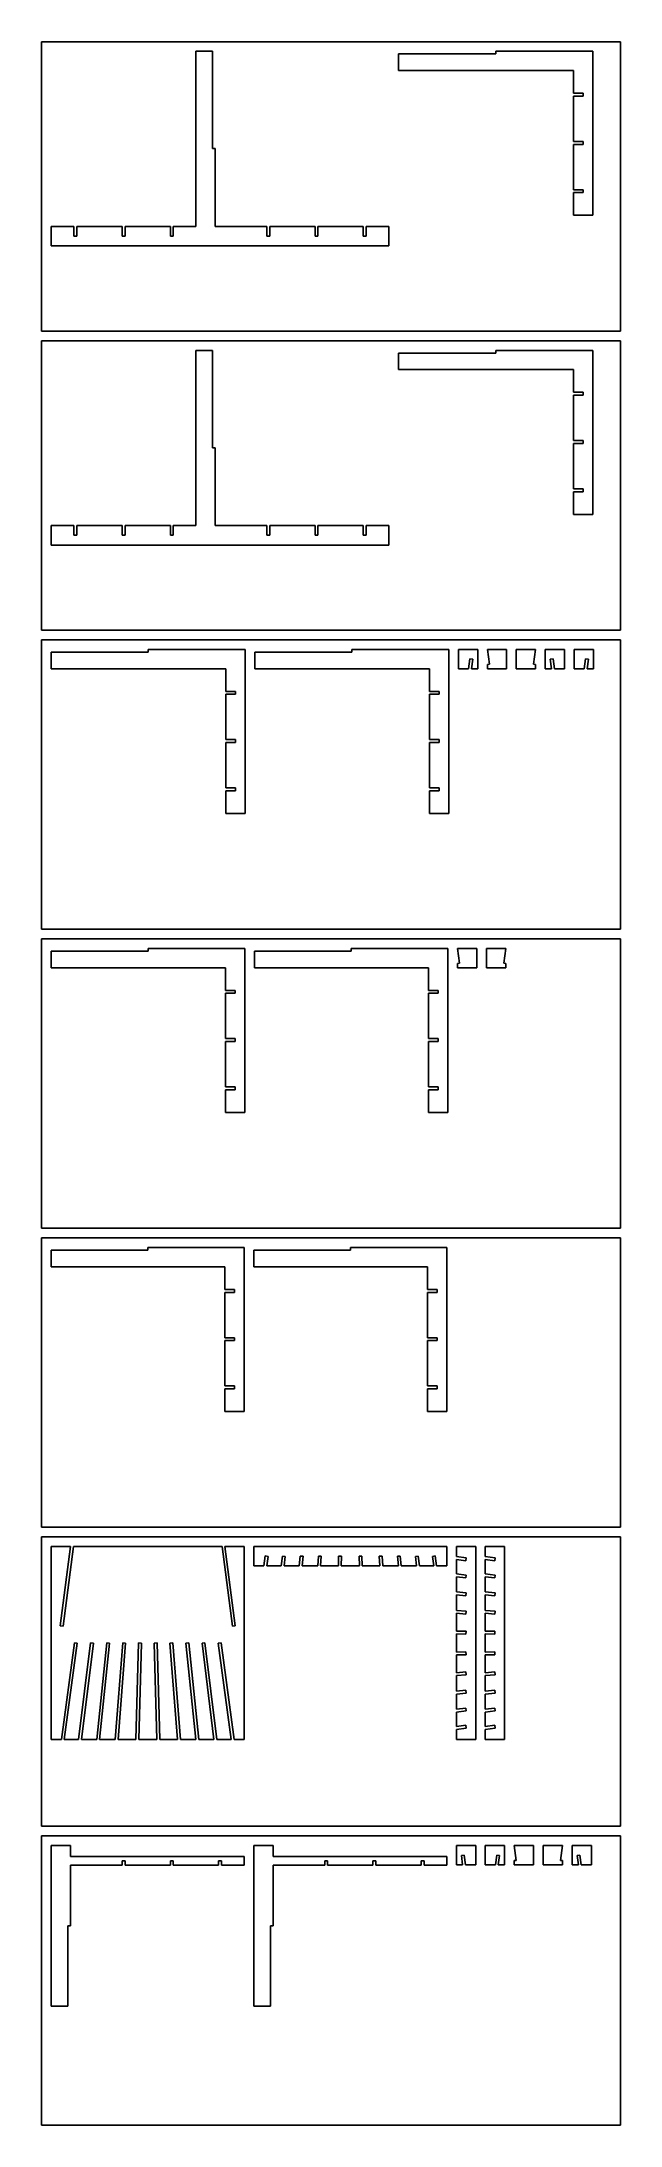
# Model space of a CAD drawing. Header units: metres. Extents: x 0 to 600, y -1860 to 300.
import ezdxf

# ---------------------------------------------------------------- set-up
doc = ezdxf.new("R2010")
doc.units = ezdxf.units.M

msp = doc.modelspace()

# ---------------------------------------------------------------- linework, layer by layer
at = {"layer": 'C-1'}
for p, q in [((10, -1736.415253), (10, -1570)), ((10, -1570), (30, -1570)), ((30, -1570), (30, -1581.207456)), ((30, -1581.207456), (210, -1581.207456)), ((83.5, -1590.168145), (30, -1590.168145)), ((30, -1590.168145), (30, -1653.207627)), ((86.5, -1585.6878), (83.5, -1585.6878)), ((83.5, -1585.6878), (83.5, -1590.168145)), ((86.5, -1590.168145), (86.5, -1585.6878)), ((133.5, -1590.168145), (86.5, -1590.168145)), ((136.5, -1585.6878), (133.5, -1585.6878)), ((133.5, -1585.6878), (133.5, -1590.168145)), ((136.5, -1590.168145), (136.5, -1585.6878)), ((183.5, -1590.168145), (136.5, -1590.168145)), ((186.5, -1585.6878), (183.5, -1585.6878)), ((183.5, -1585.6878), (183.5, -1590.168145)), ((186.5, -1590.168145), (186.5, -1585.6878)), ((210, -1590.168145), (186.5, -1590.168145)), ((210, -1581.207456), (210, -1590.168145)), ((30, -1653.207627), (27.25, -1653.207627)), ((27.25, -1653.207627), (27.25, -1736.415253)), ((27.25, -1736.415253), (10, -1736.415253))]:
    msp.add_line(p, q, dxfattribs=at)
at = {"layer": 'C-10'}
for p, q in [((470.767864, -22.75), (470.767864, -20)), ((470.767864, -20), (571.535727, -20)), ((571.535727, -20), (571.535727, -190)), ((370, -40), (370, -22.75)), ((370, -22.75), (470.767864, -22.75)), ((551.382154, -40), (370, -40)), ((551.382154, -63.5), (551.382154, -40)), ((561.458941, -63.5), (551.382154, -63.5)), ((561.458941, -66.5), (561.458941, -63.5)), ((551.382154, -113.5), (551.382154, -66.5)), ((551.382154, -66.5), (561.458941, -66.5)), ((561.458941, -113.5), (551.382154, -113.5)), ((551.382154, -163.5), (551.382154, -116.5)), ((551.382154, -116.5), (561.458941, -116.5)), ((561.458941, -116.5), (561.458941, -113.5)), ((561.458941, -163.5), (551.382154, -163.5)), ((551.382154, -190), (551.382154, -166.5)), ((551.382154, -166.5), (561.458941, -166.5)), ((561.458941, -166.5), (561.458941, -163.5)), ((571.535727, -190), (551.382154, -190))]:
    msp.add_line(p, q, dxfattribs=at)
at = {"layer": 'C-11'}
for p, q in [((160, -201.606348), (160, -20)), ((160, -20), (177.25, -20)), ((177.25, -20), (177.25, -120.892415)), ((177.25, -120.892415), (180, -120.892415)), ((180, -120.892415), (180, -201.606348)), ((10, -221.784831), (10, -201.606348)), ((10, -201.606348), (33.5, -201.606348)), ((33.5, -201.606348), (33.5, -211.695589)), ((33.5, -211.695589), (36.5, -211.695589)), ((36.5, -211.695589), (36.5, -201.606348)), ((36.5, -201.606348), (83.5, -201.606348)), ((83.5, -201.606348), (83.5, -211.695589)), ((83.5, -211.695589), (86.5, -211.695589)), ((86.5, -211.695589), (86.5, -201.606348)), ((86.5, -201.606348), (133.5, -201.606348)), ((133.5, -201.606348), (133.5, -211.695589)), ((133.5, -211.695589), (136.5, -211.695589)), ((136.5, -211.695589), (136.5, -201.606348)), ((136.5, -201.606348), (160, -201.606348)), ((180, -201.606348), (233.5, -201.606348)), ((233.5, -201.606348), (233.5, -211.695589)), ((233.5, -211.695589), (236.5, -211.695589)), ((236.5, -211.695589), (236.5, -201.606348)), ((236.5, -201.606348), (283.5, -201.606348)), ((283.5, -201.606348), (283.5, -211.695589)), ((283.5, -211.695589), (286.5, -211.695589)), ((286.5, -211.695589), (286.5, -201.606348)), ((286.5, -201.606348), (333.5, -201.606348)), ((333.5, -201.606348), (333.5, -211.695589)), ((333.5, -211.695589), (336.5, -211.695589)), ((336.5, -211.695589), (336.5, -201.606348)), ((336.5, -201.606348), (360, -201.606348)), ((360, -201.606348), (360, -221.784831)), ((360, -221.784831), (10, -221.784831))]:
    msp.add_line(p, q, dxfattribs=at)
at = {"layer": 'C-12'}
for p, q in [((220, -1736.415253), (220, -1570)), ((220, -1570), (240, -1570)), ((240, -1570), (240, -1581.207456)), ((240, -1581.207456), (420, -1581.207456)), ((293.5, -1590.168145), (240, -1590.168145)), ((240, -1590.168145), (240, -1653.207627)), ((296.5, -1585.6878), (293.5, -1585.6878)), ((293.5, -1585.6878), (293.5, -1590.168145)), ((296.5, -1590.168145), (296.5, -1585.6878)), ((343.5, -1590.168145), (296.5, -1590.168145)), ((346.5, -1585.6878), (343.5, -1585.6878)), ((343.5, -1585.6878), (343.5, -1590.168145)), ((346.5, -1590.168145), (346.5, -1585.6878)), ((393.5, -1590.168145), (346.5, -1590.168145)), ((396.5, -1585.6878), (393.5, -1585.6878)), ((393.5, -1585.6878), (393.5, -1590.168145)), ((396.5, -1590.168145), (396.5, -1585.6878)), ((420, -1590.168145), (396.5, -1590.168145)), ((420, -1581.207456), (420, -1590.168145)), ((240, -1653.207627), (237.25, -1653.207627)), ((237.25, -1653.207627), (237.25, -1736.415253)), ((237.25, -1736.415253), (220, -1736.415253))]:
    msp.add_line(p, q, dxfattribs=at)
at = {"layer": 'C-2'}
for p, q in [((160, 108.393652), (160, 290)), ((160, 290), (177.25, 290)), ((177.25, 290), (177.25, 189.107585)), ((177.25, 189.107585), (180, 189.107585)), ((180, 189.107585), (180, 108.393652)), ((10, 88.215169), (10, 108.393652)), ((10, 108.393652), (33.5, 108.393652)), ((33.5, 108.393652), (33.5, 98.304411)), ((36.5, 98.304411), (36.5, 108.393652)), ((36.5, 108.393652), (83.5, 108.393652)), ((83.5, 108.393652), (83.5, 98.304411)), ((86.5, 98.304411), (86.5, 108.393652)), ((86.5, 108.393652), (133.5, 108.393652)), ((133.5, 108.393652), (133.5, 98.304411)), ((136.5, 98.304411), (136.5, 108.393652)), ((136.5, 108.393652), (160, 108.393652)), ((180, 108.393652), (233.5, 108.393652)), ((233.5, 108.393652), (233.5, 98.304411)), ((236.5, 98.304411), (236.5, 108.393652)), ((236.5, 108.393652), (283.5, 108.393652)), ((283.5, 108.393652), (283.5, 98.304411)), ((286.5, 98.304411), (286.5, 108.393652)), ((286.5, 108.393652), (333.5, 108.393652)), ((333.5, 108.393652), (333.5, 98.304411)), ((336.5, 98.304411), (336.5, 108.393652)), ((336.5, 108.393652), (360, 108.393652)), ((360, 108.393652), (360, 88.215169)), ((360, 88.215169), (10, 88.215169)), ((33.5, 98.304411), (36.5, 98.304411)), ((83.5, 98.304411), (86.5, 98.304411)), ((133.5, 98.304411), (136.5, 98.304411)), ((233.5, 98.304411), (236.5, 98.304411)), ((283.5, 98.304411), (286.5, 98.304411)), ((333.5, 98.304411), (336.5, 98.304411))]:
    msp.add_line(p, q, dxfattribs=at)
at = {"layer": 'C-3'}
for p, q in [((370, 270), (370, 287.25)), ((370, 287.25), (470.767864, 287.25)), ((470.767864, 287.25), (470.767864, 290)), ((470.767864, 290), (571.535727, 290)), ((571.535727, 290), (571.535727, 120)), ((551.382154, 270), (370, 270)), ((551.382154, 246.5), (551.382154, 270)), ((561.458941, 246.5), (551.382154, 246.5)), ((551.382154, 196.5), (551.382154, 243.5)), ((551.382154, 243.5), (561.458941, 243.5)), ((561.458941, 243.5), (561.458941, 246.5)), ((561.458941, 196.5), (551.382154, 196.5)), ((561.458941, 193.5), (561.458941, 196.5)), ((551.382154, 146.5), (551.382154, 193.5)), ((551.382154, 193.5), (561.458941, 193.5)), ((561.458941, 146.5), (551.382154, 146.5)), ((551.382154, 120), (551.382154, 143.5)), ((551.382154, 143.5), (561.458941, 143.5)), ((561.458941, 143.5), (561.458941, 146.5)), ((571.535727, 120), (551.382154, 120))]:
    msp.add_line(p, q, dxfattribs=at)
at = {"layer": 'C-4'}
for p, q in [((10, -350), (10, -332.75)), ((10, -332.75), (110.533416, -332.75)), ((110.533416, -332.75), (110.533416, -330)), ((110.533416, -330), (211.066831, -330)), ((211.066831, -330), (211.066831, -500)), ((190.960148, -350), (10, -350)), ((190.960148, -373.5), (190.960148, -350)), ((201.01349, -373.5), (190.960148, -373.5)), ((190.960148, -423.5), (190.960148, -376.5)), ((190.960148, -376.5), (201.01349, -376.5)), ((201.01349, -376.5), (201.01349, -373.5)), ((201.01349, -423.5), (190.960148, -423.5)), ((190.960148, -473.5), (190.960148, -426.5)), ((190.960148, -426.5), (201.01349, -426.5)), ((201.01349, -426.5), (201.01349, -423.5)), ((201.01349, -473.5), (190.960148, -473.5)), ((201.01349, -476.5), (201.01349, -473.5)), ((190.960148, -500), (190.960148, -476.5)), ((190.960148, -476.5), (201.01349, -476.5)), ((211.066831, -500), (190.960148, -500))]:
    msp.add_line(p, q, dxfattribs=at)
at = {"layer": 'C-5'}
for p, q in [((10, -660), (10, -642.75)), ((10, -642.75), (110.311713, -642.75)), ((110.311713, -642.75), (110.311713, -640)), ((110.311713, -640), (210.623426, -640)), ((210.623426, -640), (210.623426, -810)), ((190.561084, -660), (10, -660)), ((190.561084, -683.5), (190.561084, -660)), ((200.592255, -683.5), (190.561084, -683.5)), ((190.561084, -733.5), (190.561084, -686.5)), ((190.561084, -686.5), (200.592255, -686.5)), ((200.592255, -686.5), (200.592255, -683.5)), ((200.592255, -733.5), (190.561084, -733.5)), ((200.592255, -736.5), (200.592255, -733.5)), ((190.561084, -783.5), (190.561084, -736.5)), ((190.561084, -736.5), (200.592255, -736.5)), ((200.592255, -783.5), (190.561084, -783.5)), ((190.561084, -810), (190.561084, -786.5)), ((190.561084, -786.5), (200.592255, -786.5)), ((200.592255, -786.5), (200.592255, -783.5)), ((210.623426, -810), (190.561084, -810))]:
    msp.add_line(p, q, dxfattribs=at)
at = {"layer": 'C-6'}
for p, q in [((110.038789, -952.75), (110.038789, -950)), ((110.038789, -950), (210.077577, -950)), ((210.077577, -950), (210.077577, -1120)), ((10, -970), (10, -952.75)), ((10, -952.75), (110.038789, -952.75)), ((190.069819, -970), (10, -970)), ((190.069819, -993.5), (190.069819, -970)), ((200.073698, -993.5), (190.069819, -993.5)), ((200.073698, -996.5), (200.073698, -993.5)), ((190.069819, -1043.5), (190.069819, -996.5)), ((190.069819, -996.5), (200.073698, -996.5)), ((200.073698, -1043.5), (190.069819, -1043.5)), ((190.069819, -1093.5), (190.069819, -1046.5)), ((190.069819, -1046.5), (200.073698, -1046.5)), ((200.073698, -1046.5), (200.073698, -1043.5)), ((200.073698, -1093.5), (190.069819, -1093.5)), ((190.069819, -1120), (190.069819, -1096.5)), ((190.069819, -1096.5), (200.073698, -1096.5)), ((200.073698, -1096.5), (200.073698, -1093.5)), ((210.077577, -1120), (190.069819, -1120))]:
    msp.add_line(p, q, dxfattribs=at)
at = {"layer": 'C-7'}
for p, q in [((320.116366, -952.75), (320.116366, -950)), ((320.116366, -950), (420.155154, -950)), ((420.155154, -950), (420.155154, -1120)), ((220.077577, -970), (220.077577, -952.75)), ((220.077577, -952.75), (320.116366, -952.75)), ((400.147397, -970), (220.077577, -970)), ((400.147397, -993.5), (400.147397, -970)), ((410.151276, -993.5), (400.147397, -993.5)), ((410.151276, -996.5), (410.151276, -993.5)), ((400.147397, -1043.5), (400.147397, -996.5)), ((400.147397, -996.5), (410.151276, -996.5)), ((410.151276, -1043.5), (400.147397, -1043.5)), ((400.147397, -1093.5), (400.147397, -1046.5)), ((400.147397, -1046.5), (410.151276, -1046.5)), ((410.151276, -1046.5), (410.151276, -1043.5)), ((410.151276, -1093.5), (400.147397, -1093.5)), ((400.147397, -1120), (400.147397, -1096.5)), ((400.147397, -1096.5), (410.151276, -1096.5)), ((410.151276, -1096.5), (410.151276, -1093.5)), ((420.155154, -1120), (400.147397, -1120))]:
    msp.add_line(p, q, dxfattribs=at)
at = {"layer": 'C-8'}
for p, q in [((220.623426, -660), (220.623426, -642.75)), ((220.623426, -642.75), (320.93514, -642.75)), ((320.93514, -642.75), (320.93514, -640)), ((320.93514, -640), (421.246853, -640)), ((421.246853, -640), (421.246853, -810)), ((401.18451, -660), (220.623426, -660)), ((401.18451, -683.5), (401.18451, -660)), ((411.215682, -683.5), (401.18451, -683.5)), ((401.18451, -733.5), (401.18451, -686.5)), ((401.18451, -686.5), (411.215682, -686.5)), ((411.215682, -686.5), (411.215682, -683.5)), ((411.215682, -733.5), (401.18451, -733.5)), ((411.215682, -736.5), (411.215682, -733.5)), ((401.18451, -783.5), (401.18451, -736.5)), ((401.18451, -736.5), (411.215682, -736.5)), ((411.215682, -783.5), (401.18451, -783.5)), ((401.18451, -810), (401.18451, -786.5)), ((401.18451, -786.5), (411.215682, -786.5)), ((411.215682, -786.5), (411.215682, -783.5)), ((421.246853, -810), (401.18451, -810))]:
    msp.add_line(p, q, dxfattribs=at)
at = {"layer": 'C-9'}
for p, q in [((221.066831, -350), (221.066831, -332.75)), ((221.066831, -332.75), (321.600247, -332.75)), ((321.600247, -332.75), (321.600247, -330)), ((321.600247, -330), (422.133662, -330)), ((422.133662, -330), (422.133662, -500)), ((402.026979, -350), (221.066831, -350)), ((402.026979, -373.5), (402.026979, -350)), ((412.080321, -373.5), (402.026979, -373.5)), ((402.026979, -423.5), (402.026979, -376.5)), ((402.026979, -376.5), (412.080321, -376.5)), ((412.080321, -376.5), (412.080321, -373.5)), ((412.080321, -423.5), (402.026979, -423.5)), ((402.026979, -473.5), (402.026979, -426.5)), ((402.026979, -426.5), (412.080321, -426.5)), ((412.080321, -426.5), (412.080321, -423.5)), ((412.080321, -473.5), (402.026979, -473.5)), ((412.080321, -476.5), (412.080321, -473.5)), ((402.026979, -500), (402.026979, -476.5)), ((402.026979, -476.5), (412.080321, -476.5)), ((422.133662, -500), (402.026979, -500))]:
    msp.add_line(p, q, dxfattribs=at)
at = {"layer": 'sheet_boundary'}
for p, q in [((0, 300), (600, 300)), ((0, 0), (0, 300)), ((600, 300), (600, 0)), ((600, 0), (0, 0))]:
    msp.add_line(p, q, dxfattribs=at)
at = {"layer": 'sheet_boundary_2'}
for p, q in [((0, -10), (600, -10)), ((0, -310), (0, -10)), ((600, -10), (600, -310)), ((600, -310), (0, -310))]:
    msp.add_line(p, q, dxfattribs=at)
at = {"layer": 'sheet_boundary_3'}
for p, q in [((0, -320), (600, -320)), ((0, -620), (0, -320)), ((600, -320), (600, -620)), ((600, -620), (0, -620))]:
    msp.add_line(p, q, dxfattribs=at)
at = {"layer": 'sheet_boundary_4'}
for p, q in [((0, -630), (600, -630)), ((0, -930), (0, -630)), ((600, -630), (600, -930)), ((600, -930), (0, -930))]:
    msp.add_line(p, q, dxfattribs=at)
at = {"layer": 'sheet_boundary_5'}
for p, q in [((0, -940), (600, -940)), ((0, -1240), (0, -940)), ((600, -940), (600, -1240)), ((600, -1240), (0, -1240))]:
    msp.add_line(p, q, dxfattribs=at)
at = {"layer": 'sheet_boundary_6'}
for p, q in [((0, -1250), (600, -1250)), ((0, -1550), (0, -1250)), ((600, -1250), (600, -1550)), ((600, -1550), (0, -1550))]:
    msp.add_line(p, q, dxfattribs=at)
at = {"layer": 'sheet_boundary_7'}
for p, q in [((0, -1560), (600, -1560)), ((0, -1860), (0, -1560)), ((600, -1560), (600, -1860)), ((600, -1860), (0, -1860))]:
    msp.add_line(p, q, dxfattribs=at)
at = {"layer": 'Z-1-1'}
for p, q in [((430, -1590), (430, -1570)), ((430, -1570), (450, -1570)), ((450, -1570), (450, -1590)), ((436.512357, -1590), (430, -1590)), ((438.173523, -1579.800934), (435.200059, -1580.199066)), ((435.200059, -1580.199066), (436.512357, -1590)), ((439.53913, -1590), (438.173523, -1579.800934)), ((450, -1590), (439.53913, -1590))]:
    msp.add_line(p, q, dxfattribs=at)
at = {"layer": 'Z-1-2'}
for p, q in [((460, -1590), (460, -1570)), ((460, -1570), (480, -1570)), ((480, -1570), (480, -1590)), ((470.46087, -1590), (460, -1590)), ((471.826477, -1579.800934), (470.46087, -1590)), ((474.799941, -1580.199066), (471.826477, -1579.800934)), ((473.487643, -1590), (474.799941, -1580.199066)), ((480, -1590), (473.487643, -1590))]:
    msp.add_line(p, q, dxfattribs=at)
at = {"layer": 'Z-1-3'}
for p, q in [((492.064829, -1585.36372), (490.068424, -1570)), ((490.068424, -1570), (510, -1570)), ((510, -1570), (510, -1590)), ((490, -1585.632029), (492.064829, -1585.36372)), ((490, -1590), (490, -1585.632029)), ((510, -1590), (490, -1590))]:
    msp.add_line(p, q, dxfattribs=at)
at = {"layer": 'Z-1-4'}
for p, q in [((520, -1590), (520, -1570)), ((520, -1570), (539.931576, -1570)), ((539.931576, -1570), (537.935171, -1585.36372)), ((540, -1590), (520, -1590)), ((537.935171, -1585.36372), (540, -1585.632029)), ((540, -1585.632029), (540, -1590))]:
    msp.add_line(p, q, dxfattribs=at)
at = {"layer": 'Z-2-1'}
for p, q in [((550, -1590), (550, -1570)), ((550, -1570), (570, -1570)), ((570, -1570), (570, -1590)), ((556.512357, -1590), (550, -1590)), ((558.173523, -1579.800934), (555.200059, -1580.199066)), ((555.200059, -1580.199066), (556.512357, -1590)), ((559.53913, -1590), (558.173523, -1579.800934)), ((570, -1590), (559.53913, -1590))]:
    msp.add_line(p, q, dxfattribs=at)
at = {"layer": 'Z-2-2'}
for p, q in [((432.133662, -350), (432.133662, -330)), ((432.133662, -330), (452.133662, -330)), ((443.96014, -339.800934), (442.594533, -350)), ((446.933604, -340.199066), (443.96014, -339.800934)), ((445.621305, -350), (446.933604, -340.199066)), ((452.133662, -330), (452.133662, -350)), ((442.594533, -350), (432.133662, -350)), ((452.133662, -350), (445.621305, -350))]:
    msp.add_line(p, q, dxfattribs=at)
at = {"layer": 'Z-2-3'}
for p, q in [((462.133662, -345.632029), (464.198492, -345.36372)), ((464.198492, -345.36372), (462.202086, -330)), ((462.202086, -330), (482.133662, -330)), ((482.133662, -330), (482.133662, -350)), ((462.133662, -350), (462.133662, -345.632029)), ((482.133662, -350), (462.133662, -350))]:
    msp.add_line(p, q, dxfattribs=at)
at = {"layer": 'Z-2-4'}
for p, q in [((492.133662, -350), (492.133662, -330)), ((492.133662, -330), (512.065239, -330)), ((512.065239, -330), (510.068833, -345.36372)), ((510.068833, -345.36372), (512.133662, -345.632029)), ((512.133662, -350), (492.133662, -350)), ((512.133662, -345.632029), (512.133662, -350))]:
    msp.add_line(p, q, dxfattribs=at)
at = {"layer": 'Z-3-1'}
for p, q in [((522.133662, -350), (522.133662, -330)), ((522.133662, -330), (542.133662, -330)), ((530.307185, -339.800934), (527.333721, -340.199066)), ((527.333721, -340.199066), (528.64602, -350)), ((531.672792, -350), (530.307185, -339.800934)), ((542.133662, -330), (542.133662, -350)), ((528.64602, -350), (522.133662, -350)), ((542.133662, -350), (531.672792, -350))]:
    msp.add_line(p, q, dxfattribs=at)
at = {"layer": 'Z-3-2'}
for p, q in [((552.133662, -350), (552.133662, -330)), ((552.133662, -330), (572.133662, -330)), ((563.96014, -339.800934), (562.594533, -350)), ((566.933604, -340.199066), (563.96014, -339.800934)), ((565.621305, -350), (566.933604, -340.199066)), ((572.133662, -330), (572.133662, -350)), ((562.594533, -350), (552.133662, -350)), ((572.133662, -350), (565.621305, -350))]:
    msp.add_line(p, q, dxfattribs=at)
at = {"layer": 'Z-3-3'}
for p, q in [((433.311682, -655.36372), (431.315277, -640)), ((431.315277, -640), (451.246853, -640)), ((451.246853, -640), (451.246853, -660)), ((431.246853, -655.632029), (433.311682, -655.36372)), ((431.246853, -660), (431.246853, -655.632029)), ((451.246853, -660), (431.246853, -660))]:
    msp.add_line(p, q, dxfattribs=at)
at = {"layer": 'Z-3-4'}
for p, q in [((461.246853, -660), (461.246853, -640)), ((461.246853, -640), (481.178429, -640)), ((481.178429, -640), (479.182024, -655.36372)), ((481.246853, -660), (461.246853, -660)), ((479.182024, -655.36372), (481.246853, -655.632029)), ((481.246853, -655.632029), (481.246853, -660))]:
    msp.add_line(p, q, dxfattribs=at)
at = {"layer": 'Z-4'}
for p, q in [((10, -1460), (10, -1260)), ((10, -1260), (29.931576, -1260)), ((29.931576, -1260), (19.234599, -1342.320624)), ((22.209588, -1342.707202), (32.956798, -1260)), ((32.956798, -1260), (187.043202, -1260)), ((187.043202, -1260), (197.790412, -1342.707202)), ((200.765401, -1342.320624), (190.068424, -1260)), ((190.068424, -1260), (210, -1260)), ((210, -1260), (210, -1460)), ((19.234599, -1342.320624), (22.209588, -1342.707202)), ((33.877054, -1359.800934), (20.46087, -1460)), ((23.487643, -1460), (36.850518, -1360.199066)), ((36.850518, -1360.199066), (33.877054, -1359.800934)), ((50.732891, -1359.815176), (38.293731, -1460)), ((41.316767, -1460), (53.710031, -1360.184824)), ((53.710031, -1360.184824), (50.732891, -1359.815176)), ((67.466721, -1359.845685), (57.108244, -1460)), ((60.124247, -1460), (70.450804, -1360.154315)), ((70.450804, -1360.154315), (67.466721, -1359.845685)), ((84.095959, -1359.88184), (76.184736, -1460)), ((79.194087, -1460), (87.086637, -1360.11816)), ((87.086637, -1360.11816), (84.095959, -1359.88184)), ((100.396349, -1359.958233), (97.609647, -1460)), ((103.395185, -1360.041767), (100.396349, -1359.958233)), ((100.610811, -1460), (103.395185, -1360.041767)), ((119.603651, -1359.958233), (116.604815, -1360.041767)), ((116.604815, -1360.041767), (119.389189, -1460)), ((122.390353, -1460), (119.603651, -1359.958233)), ((135.904041, -1359.88184), (132.913363, -1360.11816)), ((132.913363, -1360.11816), (140.805913, -1460)), ((143.815264, -1460), (135.904041, -1359.88184)), ((152.533279, -1359.845685), (149.549196, -1360.154315)), ((149.549196, -1360.154315), (159.875753, -1460)), ((162.891756, -1460), (152.533279, -1359.845685)), ((169.267109, -1359.815176), (166.289969, -1360.184824)), ((166.289969, -1360.184824), (178.683233, -1460)), ((181.706269, -1460), (169.267109, -1359.815176)), ((186.122946, -1359.800934), (183.149482, -1360.199066)), ((183.149482, -1360.199066), (196.512357, -1460)), ((199.53913, -1460), (186.122946, -1359.800934)), ((197.790412, -1342.707202), (200.765401, -1342.320624)), ((20.46087, -1460), (10, -1460)), ((38.293731, -1460), (23.487643, -1460)), ((57.108244, -1460), (41.316767, -1460)), ((76.184736, -1460), (60.124247, -1460)), ((97.609647, -1460), (79.194087, -1460)), ((119.389189, -1460), (100.610811, -1460)), ((140.805913, -1460), (122.390353, -1460)), ((159.875753, -1460), (143.815264, -1460)), ((178.683233, -1460), (162.891756, -1460)), ((196.512357, -1460), (181.706269, -1460)), ((210, -1460), (199.53913, -1460))]:
    msp.add_line(p, q, dxfattribs=at)
at = {"layer": 'Z-5'}
for p, q in [((220, -1280), (220, -1260)), ((220, -1260), (420, -1260)), ((231.826477, -1269.800934), (230.46087, -1280)), ((234.799941, -1270.199066), (231.826477, -1269.800934)), ((233.487643, -1280), (234.799941, -1270.199066)), ((249.5583, -1269.815176), (248.293731, -1280)), ((252.53544, -1270.184824), (249.5583, -1269.815176)), ((251.316767, -1280), (252.53544, -1270.184824)), ((268.158456, -1269.845685), (267.108244, -1280)), ((271.142538, -1270.154315), (268.158456, -1269.845685)), ((270.124247, -1280), (271.142538, -1270.154315)), ((286.984261, -1269.88184), (286.184736, -1280)), ((289.974939, -1270.11816), (286.984261, -1269.88184)), ((289.194087, -1280), (289.974939, -1270.11816)), ((307.889364, -1269.958233), (307.609647, -1280)), ((310.888201, -1270.041767), (307.889364, -1269.958233)), ((310.610811, -1280), (310.888201, -1270.041767)), ((332.110636, -1269.958233), (329.111799, -1270.041767)), ((329.111799, -1270.041767), (329.389189, -1280)), ((332.390353, -1280), (332.110636, -1269.958233)), ((353.015739, -1269.88184), (350.025061, -1270.11816)), ((350.025061, -1270.11816), (350.805913, -1280)), ((353.815264, -1280), (353.015739, -1269.88184)), ((371.841544, -1269.845685), (368.857462, -1270.154315)), ((368.857462, -1270.154315), (369.875753, -1280)), ((372.891756, -1280), (371.841544, -1269.845685)), ((390.4417, -1269.815176), (387.46456, -1270.184824)), ((387.46456, -1270.184824), (388.683233, -1280)), ((391.706269, -1280), (390.4417, -1269.815176)), ((408.173523, -1269.800934), (405.200059, -1270.199066)), ((405.200059, -1270.199066), (406.512357, -1280)), ((409.53913, -1280), (408.173523, -1269.800934)), ((420, -1260), (420, -1280)), ((230.46087, -1280), (220, -1280)), ((248.293731, -1280), (233.487643, -1280)), ((267.108244, -1280), (251.316767, -1280)), ((286.184736, -1280), (270.124247, -1280)), ((307.609647, -1280), (289.194087, -1280)), ((329.389189, -1280), (310.610811, -1280)), ((350.805913, -1280), (332.390353, -1280)), ((369.875753, -1280), (353.815264, -1280)), ((388.683233, -1280), (372.891756, -1280)), ((406.512357, -1280), (391.706269, -1280)), ((420, -1280), (409.53913, -1280))]:
    msp.add_line(p, q, dxfattribs=at)
at = {"layer": 'Z-6'}
for p, q in [((430, -1270.46087), (430, -1260)), ((430, -1260), (450, -1260)), ((440.199066, -1271.826477), (430, -1270.46087)), ((430, -1288.293731), (430, -1273.487643)), ((430, -1273.487643), (439.800934, -1274.799941)), ((439.800934, -1274.799941), (440.199066, -1271.826477)), ((450, -1260), (450, -1460)), ((440.184824, -1289.5583), (430, -1288.293731)), ((430, -1307.108244), (430, -1291.316767)), ((430, -1291.316767), (439.815176, -1292.53544)), ((439.815176, -1292.53544), (440.184824, -1289.5583)), ((440.154315, -1308.158456), (430, -1307.108244)), ((430, -1326.184736), (430, -1310.124247)), ((430, -1310.124247), (439.845685, -1311.142538)), ((439.845685, -1311.142538), (440.154315, -1308.158456)), ((440.11816, -1326.984261), (430, -1326.184736)), ((430, -1347.609647), (430, -1329.194087)), ((430, -1329.194087), (439.88184, -1329.974939)), ((439.88184, -1329.974939), (440.11816, -1326.984261)), ((440.041767, -1347.889364), (430, -1347.609647)), ((430, -1369.389189), (430, -1350.610811)), ((430, -1350.610811), (439.958233, -1350.888201)), ((439.958233, -1350.888201), (440.041767, -1347.889364)), ((439.958233, -1369.111799), (430, -1369.389189)), ((430, -1372.390353), (440.041767, -1372.110636)), ((430, -1390.805913), (430, -1372.390353)), ((440.041767, -1372.110636), (439.958233, -1369.111799)), ((439.88184, -1390.025061), (430, -1390.805913)), ((430, -1393.815264), (440.11816, -1393.015739)), ((430, -1409.875753), (430, -1393.815264)), ((440.11816, -1393.015739), (439.88184, -1390.025061)), ((439.845685, -1408.857462), (430, -1409.875753)), ((430, -1412.891756), (440.154315, -1411.841544)), ((430, -1428.683233), (430, -1412.891756)), ((440.154315, -1411.841544), (439.845685, -1408.857462)), ((439.815176, -1427.46456), (430, -1428.683233)), ((430, -1431.706269), (440.184824, -1430.4417)), ((430, -1446.512357), (430, -1431.706269)), ((439.800934, -1445.200059), (430, -1446.512357)), ((440.199066, -1448.173523), (439.800934, -1445.200059)), ((440.184824, -1430.4417), (439.815176, -1427.46456)), ((430, -1449.53913), (440.199066, -1448.173523)), ((430, -1460), (430, -1449.53913)), ((450, -1460), (430, -1460))]:
    msp.add_line(p, q, dxfattribs=at)
at = {"layer": 'Z-7'}
for p, q in [((460, -1270.46087), (460, -1260)), ((460, -1260), (480, -1260)), ((470.199066, -1271.826477), (460, -1270.46087)), ((460, -1288.293731), (460, -1273.487643)), ((460, -1273.487643), (469.800934, -1274.799941)), ((469.800934, -1274.799941), (470.199066, -1271.826477)), ((480, -1260), (480, -1460)), ((470.184824, -1289.5583), (460, -1288.293731)), ((460, -1307.108244), (460, -1291.316767)), ((460, -1291.316767), (469.815176, -1292.53544)), ((469.815176, -1292.53544), (470.184824, -1289.5583)), ((470.154315, -1308.158456), (460, -1307.108244)), ((460, -1326.184736), (460, -1310.124247)), ((460, -1310.124247), (469.845685, -1311.142538)), ((469.845685, -1311.142538), (470.154315, -1308.158456)), ((470.11816, -1326.984261), (460, -1326.184736)), ((460, -1347.609647), (460, -1329.194087)), ((460, -1329.194087), (469.88184, -1329.974939)), ((469.88184, -1329.974939), (470.11816, -1326.984261)), ((470.041767, -1347.889364), (460, -1347.609647)), ((460, -1369.389189), (460, -1350.610811)), ((460, -1350.610811), (469.958233, -1350.888201)), ((469.958233, -1350.888201), (470.041767, -1347.889364)), ((469.958233, -1369.111799), (460, -1369.389189)), ((460, -1372.390353), (470.041767, -1372.110636)), ((460, -1390.805913), (460, -1372.390353)), ((470.041767, -1372.110636), (469.958233, -1369.111799)), ((469.88184, -1390.025061), (460, -1390.805913)), ((460, -1393.815264), (470.11816, -1393.015739)), ((460, -1409.875753), (460, -1393.815264)), ((470.11816, -1393.015739), (469.88184, -1390.025061)), ((469.845685, -1408.857462), (460, -1409.875753)), ((460, -1412.891756), (470.154315, -1411.841544)), ((460, -1428.683233), (460, -1412.891756)), ((470.154315, -1411.841544), (469.845685, -1408.857462)), ((469.815176, -1427.46456), (460, -1428.683233)), ((460, -1431.706269), (470.184824, -1430.4417)), ((460, -1446.512357), (460, -1431.706269)), ((469.800934, -1445.200059), (460, -1446.512357)), ((470.199066, -1448.173523), (469.800934, -1445.200059)), ((470.184824, -1430.4417), (469.815176, -1427.46456)), ((460, -1449.53913), (470.199066, -1448.173523)), ((460, -1460), (460, -1449.53913)), ((480, -1460), (460, -1460))]:
    msp.add_line(p, q, dxfattribs=at)

doc.saveas('drawing.dxf')
